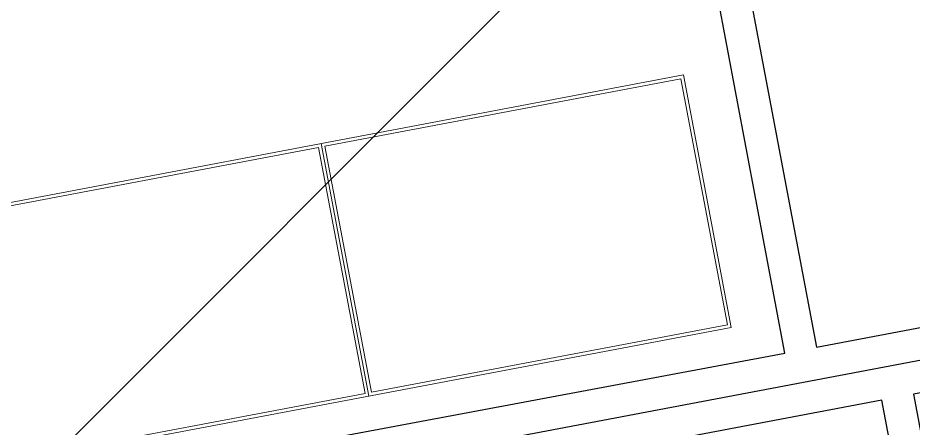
# Model space of a CAD drawing. Extents: x 407440 to 411585, y 6041728 to 6045069.
# Drawn here: x 408199.51 to 408215.54, y 6044211.25 to 6044218.58 of the extents above; entities that cross this region are included whole.
import ezdxf

# ---------------------------------------------------------------- set-up
doc = ezdxf.new("R2010")
doc.units = 0
doc.header["$LTSCALE"] = 5
doc.linetypes.add('foc-TIELINE', pattern=[1.875, 1.25, -0.625])
doc.layers.add('P-PROPOSED-EXISTING-H', color=59, linetype='Continuous')
doc.layers.add('T-TIE', color=201, linetype='foc-TIELINE')

# ---------------------------------------------------------------- blocks, each defined once
blk = doc.blocks.new('P-RIG-877')
at = {"layer": 'T-TIE', "linetype": 'ByBlock', "lineweight": 25}
for points in [[(3.2261, -24.2129), (3.1113, -24.2129), (3.1113, -19.4254), (2.5143, -19.4254), (2.5143, -19.1499), (2.5143, -19.3106), (3.2261, -19.3106), (3.2261, -33.0186), (1.791, -33.0186)], [(6.8884, -20.7457), (6.8884, -19.3106), (3.2261, -19.3106), (3.2261, -33.0186), (4.2364, -33.0186)], [(3.2261, -24.3851), (3.3409, -24.3851), (3.3409, -27.1864), (4.6267, -27.1864), (4.6267, -27.3012), (3.3409, -27.3012), (3.3409, -32.9038), (4.1905, -32.9038), (4.1905, -33.0186), (5.0286, -33.3286), (5.0171, -33.3286), (5.0286, -33.3286)], [(0.9873, -33.3286), (0.9988, -33.3286), (1.8369, -33.0186), (1.8369, -32.8923), (3.0998, -32.8923), (3.1113, -27.6112), (1.8025, -27.6112), (1.8025, -27.4963), (3.1113, -27.4963), (3.1113, -25.3609), (3.2261, -25.3609)]]:
    blk.add_lwpolyline(points, dxfattribs=at)
at = {"layer": 'T-TIE', "linetype": 'ByBlock', "lineweight": 18}
for points in [[(2.0665, -31.1128), (2.0665, -27.7834), (2.985, -27.7834), (2.985, -32.1116), (2.0665, -32.1116), (2.0665, -32.0772)], [(2.0665, -29.1037), (2.985, -29.1037)]]:
    blk.add_lwpolyline(points, dxfattribs=at)
for points in [[(2.9735, -27.7948), (2.9735, -29.0922), (2.078, -29.0922), (2.078, -27.7948)], [(2.9735, -29.1151), (2.9735, -30.4125), (2.078, -30.4125), (2.078, -29.1151)]]:
    blk.add_lwpolyline(points, close=True, dxfattribs=at)

msp = doc.modelspace()

# ---------------------------------------------------------------- hatches: boundary and pattern name
at = {"layer": 'P-PROPOSED-EXISTING-H'}
h = msp.add_hatch(dxfattribs=at)
h.set_pattern_fill('ANSI31', color=256, scale=3.498392, style=0)
h.set_pattern_definition([(45, (-2243.128, 2713.837), (-7.854113246, 7.854113246), [])])
edge = h.paths.add_edge_path()
edge.add_line((408709.29, 6043818.222), (408241.305, 6043729.713))
edge.add_line((408241.305, 6043729.713), (407794.436, 6043645.198))
edge.add_line((407794.436, 6043645.198), (407673.83, 6044282.895))
edge.add_line((407673.83, 6044282.895), (408123.669, 6044351.83))
edge.add_line((408123.669, 6044351.83), (408654.575, 6044433.189))
edge.add_line((408654.575, 6044433.189), (409028.997, 6044539.866))
edge.add_line((409028.997, 6044539.866), (409149.726, 6043901.52))
edge.add_line((409149.726, 6043901.52), (408898.792, 6043854.062))
edge.add_arc((408782.127, 6043952.01), 152.33, 241.43508, 319.98432, ccw=False)

# ---------------------------------------------------------------- block references
at = {"layer": 'T-TIE', "linetype": 'ByBlock', "xscale": 4.999999999955019, "yscale": 4.999999999955019, "zscale": 4.999999999955019, "rotation": 280.7096999997605}
msp.add_blockref('P-RIG-877', (408346.005, 6044253.532), dxfattribs=at)

doc.saveas('drawing.dxf')
